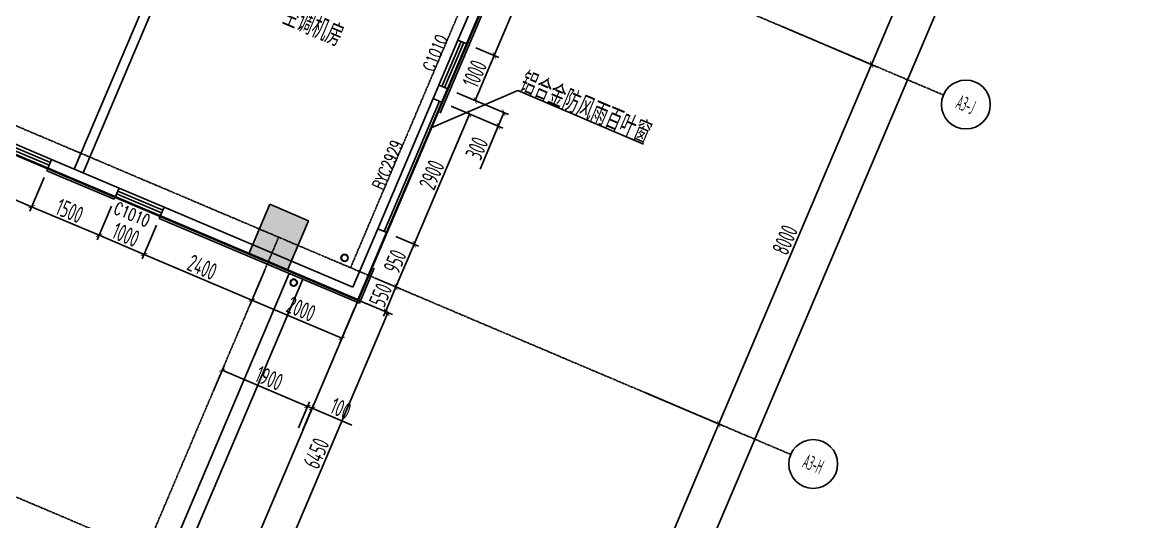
# Model space of a CAD drawing. Extents: x -3523 to 12007717, y -6694179 to 21431.
# Drawn here: x 11970196 to 11992816, y -6453481 to -6443241 of the extents above; entities that cross this region are included whole.
import ezdxf
from ezdxf.enums import TextEntityAlignment as Align
from ezdxf.xclip import XClip

# ---------------------------------------------------------------- set-up
doc = ezdxf.new("R2010")
doc.units = 0
doc.header["$LTSCALE"] = 10
doc.header["$MEASUREMENT"] = 0
doc.header["$XCLIPFRAME"] = 0
doc.linetypes.add('A3-RG-axis-100$0$CENTER', pattern=[2, 1.25, -0.25, 0.25, -0.25])
doc.linetypes.add('A3-RI-4F$0$DASH', pattern=[0.35, 0.25, -0.1])
for name, color, linetype in [('A3-RB-4F-100$0$A-DIMS-100', 1, 'Continuous'), ('A3-RG-axis-100$0$A-DIMS-100', 1, 'Continuous'), ('A3-RG-axis-100$0$A-GRID', 1, 'A3-RG-axis-100$0$CENTER'), ('A3-RG-axis-100$0$A-SYMB', 4, 'Continuous'), ('A3-RI-4F$0$A-FLOR', 2, 'Continuous'), ('A3-RI-4F$0$A-GLAZ', 140, 'Continuous'), ('A3-RI-4F$0$A-L2', 42, 'Continuous'), ('A3-RI-4F$0$A-ROOF-EDGE', 2, 'Continuous'), ('A3-RI-4F$0$A-WALL', 7, 'Continuous'), ('A3-RI-4F$0$A-WALL-FINI', 95, 'Continuous'), ('A3-RM-4F$0$0P-1', 191, 'Continuous'), ('A3-RM-4F$0$0P-FE-FH-V', 141, 'Continuous'), ('A3-RS-1F$0$A-HATH-GRAY', 8, 'Continuous'), ('A3-RS-1F$0$A-WALL', 7, 'Continuous'), ('A3-SYMB-4F-100$0$A-SYMB', 4, 'Continuous'), ('A3-SYMB-4F-100$0$A-SYMB-AREA', 4, 'Continuous'), ('A3-SYMB-4F-100$0$A-SYMB-DOOR', 3, 'Continuous'), ('A3-SYMB-4F-100$0$A-SYMB-DOOR1', 3, 'Continuous'), ('A3-SYMB-4F-100$0$A-SYMB-DOOR2', 3, 'Continuous'), ('A3-SYMB-4F-100$0$A-SYMB-DOOR3', 3, 'Continuous'), ('A3-SYMB-4F-100$0$A-SYMB-NAME', 4, 'Continuous'), ('A3-SYMB-4F-100$0$A-SYMB-NAME-E', 4, 'Continuous')]:
    doc.layers.add(name, color=color, linetype=linetype)
doc.styles.add('A3-RB-4F-100$0$XD2008', font='xd-hzs.shx', dxfattribs={"width": 0.7, "bigfont": 'xd-hztxt.shx'})
doc.styles.add('A3-RG-axis-100$0$$0$XD2008', font='xd-hzs.shx', dxfattribs={"width": 0.7, "bigfont": 'xd-hztxt.shx'})
doc.styles.add('A3-RG-axis-100$0$XD2008', font='xd-hzs.shx', dxfattribs={"width": 0.7, "bigfont": 'xd-hztxt.shx'})
doc.styles.add('A3-SYMB-4F-100$0$ECADI', font='hzs.shx', dxfattribs={"width": 0.7, "bigfont": 'hztxt.shx'})
doc.styles.add('A3-SYMB-4F-100$0$ECADI-TXT', font='simplex.shx', dxfattribs={"bigfont": 'hztxt.shx'})
doc.dimstyles.new('A3-RB-4F-100$0$XD100$0', dxfattribs={"dimscale": 100, "dimtxt": 3.5, "dimasz": 1, "dimexe": 1, "dimexo": 2, "dimgap": 0.5, "dimtad": 1, "dimdec": 0, "dimdsep": 46, "dimtxsty": 'A3-RB-4F-100$0$XD2008', "dimblk1": 'A3-RB-4F-100$0$_ARCHTICK', "dimblk2": 'A3-RB-4F-100$0$_ARCHTICK', "dimsah": 1, "dimcen": 2.5, "dimclrt": 4, "dimaunit": 1, "dimadec": 0, "dimazin": 0, "dimtfac": 1, "dimtdec": 0, "dimtix": 1, "dimtmove": 0, "dimatfit": 3, "dimfxl": 0, "dimtolj": 1, "dimtzin": 0, "dimarcsym": 0})
doc.dimstyles.new('A3-RG-axis-100$0$XD100$0', dxfattribs={"dimscale": 100, "dimtxt": 3.5, "dimasz": 1, "dimexe": 1, "dimexo": 2, "dimgap": 0.5, "dimtad": 1, "dimdec": 0, "dimdsep": 46, "dimtxsty": 'A3-RG-axis-100$0$XD2008', "dimblk1": 'A3-RG-axis-100$0$_ARCHTICK', "dimblk2": 'A3-RG-axis-100$0$_ARCHTICK', "dimsah": 1, "dimcen": 2.5, "dimclrt": 4, "dimaunit": 1, "dimadec": 0, "dimazin": 0, "dimtfac": 1, "dimtdec": 0, "dimtix": 1, "dimtmove": 0, "dimatfit": 3, "dimfxl": 0, "dimtolj": 1, "dimtzin": 0, "dimarcsym": 0})

# ---------------------------------------------------------------- blocks, each defined once
blk = doc.blocks.new('A3-RI-4F')
at = {"layer": 'A3-RI-4F$0$A-FLOR', "linetype": 'A3-RI-4F$0$DASH', "const_width": 50}
blk.add_lwpolyline([(11907835, -6369053), (11897656, -6393034), (11898128, -6393234, -0.084697), (11913934, -6391267), (11915314, -6394764, -0.031408), (11917937, -6393922), (11918379, -6395667), (11918416, -6395812, -0.137995), (11924070, -6395803), (11938273, -6400393, -0.63707), (11939156, -6407589), (11916413, -6421801), (11915153, -6424770), (11915014, -6425097), (11914547, -6426197), (11920044, -6428530), (11921412, -6425308), (11977075, -6448936), (11985124, -6429973), (11973295, -6424952), (11972792, -6425445)], format="xyb", dxfattribs=at)
at = {"layer": 'A3-RI-4F$0$A-GLAZ'}
for p, q in [((11978727, -6444531), (11979118, -6443611)), ((11978791, -6444559), (11979182, -6443638)), ((11978847, -6444582), (11979237, -6443662)), ((11978911, -6444609), (11979302, -6443689)), ((11969370, -6445589), (11970751, -6446175)), ((11969393, -6445534), (11970774, -6446120)), ((11969421, -6445469), (11970801, -6446056)), ((11969342, -6445654), (11970723, -6446240)), ((11972155, -6446706), (11973075, -6447097)), ((11972182, -6446642), (11973103, -6447032)), ((11972104, -6446826), (11973024, -6447217)), ((11972131, -6446761), (11973052, -6447152))]:
    blk.add_line(p, q, dxfattribs=at)
at = {"layer": 'A3-RI-4F$0$A-L2'}
for p, q in [((11977477, -6447477), (11978610, -6444807)), ((11977606, -6447532), (11978739, -6444862)), ((11977661, -6447555), (11978794, -6444886))]:
    blk.add_line(p, q, dxfattribs=at)
at = {"layer": 'A3-RI-4F$0$A-ROOF-EDGE'}
blk.add_lwpolyline([(11977075, -6448936), (11977075, -6448936), (11971198, -6462780), (11953939, -6455454), (11952802, -6458132), (11961869, -6461981), (11950655, -6488400), (11923776, -6476990), (11934990, -6450572), (11944057, -6454420), (11945194, -6451742), (11937359, -6448416, 0.002105), (11935284, -6447090), (11932817, -6450984, 0.033355), (11899110, -6432654), (11899697, -6421468)], format="xyb", dxfattribs=at)
at = {"layer": 'A3-RI-4F$0$A-WALL'}
for p, q in [((11979302, -6443689), (11980708, -6440375)), ((11979118, -6443611), (11980017, -6441493)), ((11973302, -6441957), (11971446, -6446329)), ((11973039, -6442063), (11971261, -6446251)), ((11979302, -6443689), (11979118, -6443611)), ((11978610, -6444807), (11978727, -6444531)), ((11978911, -6444609), (11978727, -6444531)), ((11978794, -6444886), (11978911, -6444609)), ((11978794, -6444886), (11978610, -6444807)), ((11970723, -6446240), (11970801, -6446056)), ((11972182, -6446642), (11970801, -6446056)), ((11972104, -6446826), (11970723, -6446240)), ((11972104, -6446826), (11972182, -6446642)), ((11973024, -6447217), (11973103, -6447032)), ((11976969, -6448673), (11973103, -6447032)), ((11977075, -6448936), (11973024, -6447217)), ((11976969, -6448673), (11977477, -6447477)), ((11977075, -6448936), (11977661, -6447555)), ((11977661, -6447555), (11977477, -6447477))]:
    blk.add_line(p, q, dxfattribs=at)
at = {"layer": 'A3-RI-4F$0$A-WALL-FINI'}
for p, q in [((11978754, -6445108), (11983658, -6433555)), ((11970723, -6446240), (11970704, -6446286)), ((11972084, -6446872), (11970704, -6446286)), ((11972104, -6446826), (11972084, -6446872)), ((11973024, -6447217), (11973005, -6447263)), ((11977101, -6449001), (11973005, -6447263)), ((11977101, -6449001), (11977406, -6448283))]:
    blk.add_line(p, q, dxfattribs=at)
blk = doc.blocks.new('A3-RG-axis-100$0$$0$ECADI-TAG-GRID')
at = {"color": 13}
blk.add_circle((0, 0), 5, dxfattribs=at)
at = {"style": 'A3-RG-axis-100$0$$0$XD2008', "width": 0.7}
blk.add_attdef('GRID', text='', height=5, dxfattribs=at).set_placement((0, 0), align=Align.MIDDLE)
blk = doc.blocks.new('A3-RG-axis-100$0$_ARCHTICK')
at = {"color": 0, "linetype": 'ByBlock', "const_width": 0.15}
blk.add_lwpolyline([(-0.5, -0.5), (0.5, 0.5)], dxfattribs=at)
blk = doc.blocks.new('*D287')
at = {"layer": 'A3-RG-axis-100$0$A-DIMS-100', "color": 0, "lineweight": -2}
for p, q in [((11982950, -6450832), (11984552, -6451512)), ((11981725, -6457917), (11984460, -6451473)), ((11981231, -6457707), (11981817, -6457956))]:
    blk.add_line(p, q, dxfattribs=at)
at = {"layer": 'Defpoints', "color": 0}
for p in [(11982766, -6450754), (11984460, -6451473), (11981047, -6457629)]:
    blk.add_point(p, dxfattribs=at)
at = {"layer": 'A3-RG-axis-100$0$A-DIMS-100', "color": 0, "lineweight": -2, "xscale": 100, "yscale": 100, "zscale": 100}
for p, rotation in [((11984460, -6451473), 66.99999999988144), ((11981725, -6457917), 246.9999999998815)]:
    blk.add_blockref('A3-RG-axis-100$0$_ARCHTICK', p, dxfattribs=dict(at, rotation=rotation))
at = {"layer": 'A3-RG-axis-100$0$A-DIMS-100', "color": 4, "insert": (11982886, -6454607), "char_height": 350, "attachment_point": 5, "rotation": 67, "style": 'A3-RG-axis-100$0$XD2008'}
blk.add_mtext('\\A1;7000', dxfattribs=at)
blk = doc.blocks.new('*D288')
at = {"layer": 'A3-RG-axis-100$0$A-DIMS-100', "color": 0, "lineweight": -2}
for p, q in [((11985755, -6443332), (11987678, -6444148)), ((11984460, -6451473), (11987586, -6444109)), ((11982957, -6450835), (11984552, -6451512))]:
    blk.add_line(p, q, dxfattribs=at)
at = {"layer": 'Defpoints', "color": 0}
for p in [(11985571, -6443254), (11987586, -6444109), (11982773, -6450757)]:
    blk.add_point(p, dxfattribs=at)
at = {"layer": 'A3-RG-axis-100$0$A-DIMS-100', "color": 0, "lineweight": -2, "xscale": 100, "yscale": 100, "zscale": 100}
for p, rotation in [((11987586, -6444109), 66.99999999988144), ((11984460, -6451473), 246.9999999998815)]:
    blk.add_blockref('A3-RG-axis-100$0$_ARCHTICK', p, dxfattribs=dict(at, rotation=rotation))
at = {"layer": 'A3-RG-axis-100$0$A-DIMS-100', "color": 4, "insert": (11985816, -6447703), "char_height": 350, "attachment_point": 5, "rotation": 67, "style": 'A3-RG-axis-100$0$XD2008'}
blk.add_mtext('\\A1;8000', dxfattribs=at)
blk = doc.blocks.new('*D289')
at = {"layer": 'A3-RG-axis-100$0$A-DIMS-100', "color": 0, "lineweight": -2}
for p, q in [((11986659, -6439750), (11989104, -6440788)), ((11987586, -6444109), (11989012, -6440749)), ((11985757, -6443333), (11987678, -6444148))]:
    blk.add_line(p, q, dxfattribs=at)
at = {"layer": 'Defpoints', "color": 0}
for p in [(11986474, -6439672), (11989012, -6440749), (11985573, -6443254)]:
    blk.add_point(p, dxfattribs=at)
at = {"layer": 'A3-RG-axis-100$0$A-DIMS-100', "color": 0, "lineweight": -2, "xscale": 100, "yscale": 100, "zscale": 100}
for p, rotation in [((11989012, -6440749), 66.99999999988144), ((11987586, -6444109), 246.9999999998815)]:
    blk.add_blockref('A3-RG-axis-100$0$_ARCHTICK', p, dxfattribs=dict(at, rotation=rotation))
at = {"layer": 'A3-RG-axis-100$0$A-DIMS-100', "color": 4, "insert": (11988092, -6442341), "char_height": 350, "attachment_point": 5, "rotation": 67, "style": 'A3-RG-axis-100$0$XD2008'}
blk.add_mtext('\\A1;3650', dxfattribs=at)
blk = doc.blocks.new('*D292')
at = {"layer": 'A3-RG-axis-100$0$A-DIMS-100', "color": 0, "lineweight": -2}
for p, q in [((11989787, -6432550), (11992908, -6433875)), ((11967770, -6492840), (11992816, -6433836)), ((11964387, -6491404), (11967862, -6492879))]:
    blk.add_line(p, q, dxfattribs=at)
at = {"layer": 'Defpoints', "color": 0}
for p in [(11989603, -6432472), (11992816, -6433836), (11964203, -6491326)]:
    blk.add_point(p, dxfattribs=at)
at = {"layer": 'A3-RG-axis-100$0$A-DIMS-100', "color": 0, "lineweight": -2, "xscale": 100, "yscale": 100, "zscale": 100}
for p, rotation in [((11992816, -6433836), 66.99999999988144), ((11967770, -6492840), 246.9999999998815)]:
    blk.add_blockref('A3-RG-axis-100$0$_ARCHTICK', p, dxfattribs=dict(at, rotation=rotation))
at = {"layer": 'A3-RG-axis-100$0$A-DIMS-100', "color": 4, "insert": (11980086, -6463250), "char_height": 350, "attachment_point": 5, "rotation": 67, "style": 'A3-RG-axis-100$0$XD2008'}
blk.add_mtext('\\A1;64100', dxfattribs=at)
blk = doc.blocks.new('A3-SYMB-4F-100$0$ECADI-TAG-ROOM')
at = {"layer": 'A3-SYMB-4F-100$0$A-SYMB-AREA', "style": 'A3-SYMB-4F-100$0$ECADI', "width": 0.7}
blk.add_attdef('340M2', text='', height=2.5, dxfattribs=at).set_placement((7.17, -1.75), align=Align.MIDDLE_LEFT)
at = {"layer": 'A3-SYMB-4F-100$0$A-SYMB-NAME', "style": 'A3-SYMB-4F-100$0$ECADI', "width": 0.7}
blk.add_attdef('CHINESENAME', (-5.13, 0.09), '', height=4.5, dxfattribs=at)
at = {"layer": 'A3-SYMB-4F-100$0$A-SYMB-NAME-E', "style": 'A3-SYMB-4F-100$0$ECADI', "width": 0.7}
for tag, p in [('ENGLISHHIGH', (-5.13, 8.04)), ('ENGLISHLOW', (-5.13, 4.84))]:
    blk.add_attdef(tag, p, '', height=2.5, dxfattribs=at)
blk = doc.blocks.new('A3-SYMB-4F-100$0$ECADI-TAG-DOOR')
at = {"layer": 'A3-SYMB-4F-100$0$A-SYMB-DOOR', "style": 'A3-SYMB-4F-100$0$ECADI-TXT', "width": 0.7}
for tag, p in [('门窗主编号1', (-6.41, 7.26)), ('门窗主编号2', (2.08, 7.26))]:
    blk.add_attdef(tag, p, '', height=2.5, dxfattribs=at)
at = {"layer": 'A3-SYMB-4F-100$0$A-SYMB-DOOR', "style": 'A3-SYMB-4F-100$0$ECADI-TXT', "width": 0.7, "flags": 1}
for tag, p in [('洞口尺寸(宽X高)', (-6.42, 1.62)), ('备注', (-6.39, -1.21))]:
    blk.add_attdef(tag, p, '', height=2.5, dxfattribs=at)
at = {"layer": 'A3-SYMB-4F-100$0$A-SYMB-DOOR1', "style": 'A3-SYMB-4F-100$0$ECADI-TXT', "width": 0.7}
blk.add_attdef('门窗辅编号1', (-6.41, 4.41), '', height=2.5, dxfattribs=at)
at = {"layer": 'A3-SYMB-4F-100$0$A-SYMB-DOOR2', "style": 'A3-SYMB-4F-100$0$ECADI-TXT', "width": 0.7}
blk.add_attdef('门窗辅编号2', (-2.86, 4.41), '', height=2.5, dxfattribs=at)
at = {"layer": 'A3-SYMB-4F-100$0$A-SYMB-DOOR3', "style": 'A3-SYMB-4F-100$0$ECADI-TXT', "width": 0.7}
blk.add_attdef('门窗辅编号3', (2.32, 4.41), '', height=2.5, dxfattribs=at)
blk = doc.blocks.new('A3-SYMB-4F-100')
at = {"layer": 'A3-SYMB-4F-100$0$A-SYMB'}
blk.add_lwpolyline([(11982921, -6445739), (11980345, -6444645), (11978572, -6445409)], dxfattribs=at)
ref = blk.add_blockref('A3-SYMB-4F-100$0$ECADI-TAG-ROOM', (11975959, -6443484), dxfattribs=dict(at, xscale=99.99999999989046, yscale=100.0000000001164, rotation=337))
ref.add_attrib('CHINESENAME', '空调机房', (11975490, -6443276), dxfattribs={"height": 450, "rotation": 337, "style": 'A3-SYMB-4F-100$0$ECADI', "width": 0.7})
ref = blk.add_blockref('A3-SYMB-4F-100$0$ECADI-TAG-ROOM', (11981107, -6444920), dxfattribs=dict(at, xscale=-99.99999999989046, yscale=100.0000000001164, rotation=336.9999999999551))
ref.add_attrib('CHINESENAME', '铝合金防风雨百叶窗', (11980345, -6444645), dxfattribs={"height": 450, "rotation": 337, "style": 'A3-SYMB-4F-100$0$ECADI', "width": 0.7})
at = {"layer": 'A3-SYMB-4F-100$0$A-SYMB-DOOR1'}
ref = blk.add_blockref('A3-SYMB-4F-100$0$ECADI-TAG-DOOR', (11979673, -6443646), dxfattribs=dict(at, xscale=99.99999999997289, yscale=100.0000000000001, zscale=100, rotation=67.13581924038562))
ref.add_attrib('门窗主编号1', 'C1010', dxfattribs={"height": 250, "rotation": 67.1358, "style": 'A3-SYMB-4F-100$0$ECADI-TXT', "width": 0.7}).set_placement((11978913, -6443574), align=Align.RIGHT)
ref = blk.add_blockref('A3-SYMB-4F-100$0$ECADI-TAG-DOOR', (11978759, -6445799), dxfattribs=dict(at, xscale=99.99999999997289, yscale=100.0000000000001, zscale=100, rotation=67.13581924038562))
ref.add_attrib('门窗主编号1', 'BYC2929', dxfattribs={"height": 250, "rotation": 67.1358, "style": 'A3-SYMB-4F-100$0$ECADI-TXT', "width": 0.7}).set_placement((11977999, -6445728), align=Align.RIGHT)
ref = blk.add_blockref('A3-SYMB-4F-100$0$ECADI-TAG-DOOR', (11972675, -6448205), dxfattribs=dict(at, xscale=99.99999999997286, yscale=100.0000000000001, zscale=100, rotation=337.1358192403856))
ref.add_attrib('门窗主编号1', 'C1010', dxfattribs={"height": 250, "rotation": 337.1358, "style": 'A3-SYMB-4F-100$0$ECADI-TXT', "width": 0.7}).set_placement((11972746, -6447444), align=Align.RIGHT)
blk = doc.blocks.new('A3-RM-4F$0$DFA')
at = {"layer": 'A3-RM-4F$0$0P-FE-FH-V'}
for radius in [75, 65]:
    blk.add_circle((0, 0), radius, dxfattribs=at)
blk = doc.blocks.new('A3-RM-4F')
at = {"layer": 'A3-RM-4F$0$0P-1'}
for points in [[(11905192, -6423801), (11904910, -6429175, -0.033124), (11938801, -6448159), (11947301, -6451767), (11970397, -6461571), (11975941, -6448509)], [(11905486, -6423926), (11905220, -6428991, -0.03293), (11938943, -6447894), (11947419, -6451491), (11970238, -6461178), (11975665, -6448392)]]:
    blk.add_lwpolyline(points, format="xyb", dxfattribs=at)
for p in [(11976799, -6448071), (11975757, -6448578)]:
    blk.add_blockref('A3-RM-4F$0$DFA', p, dxfattribs=at)
at = {"layer": 'A3-RM-4F$0$0P-FE-FH-V'}
blk.add_blockref('A3-RM-4F$0$DFA', (11976799, -6448071), dxfattribs=at)
blk = doc.blocks.new('A3-RB-4F-100$0$_ARCHTICK')
at = {"color": 0, "linetype": 'ByBlock', "const_width": 0.15}
blk.add_lwpolyline([(-0.5, -0.5), (0.5, 0.5)], dxfattribs=at)
blk = doc.blocks.new('*D3005')
at = {"layer": 'A3-RB-4F-100$0$A-DIMS-100', "color": 0, "lineweight": -2}
for p, q in [((11975156, -6448338), (11974862, -6449030)), ((11974901, -6448938), (11976742, -6449719)), ((11976997, -6449120), (11976703, -6449811))]:
    blk.add_line(p, q, dxfattribs=at)
at = {"layer": 'Defpoints', "color": 0}
for p in [(11975234, -6448154), (11977075, -6448936), (11976742, -6449719)]:
    blk.add_point(p, dxfattribs=at)
at = {"layer": 'A3-RB-4F-100$0$A-DIMS-100', "color": 0, "lineweight": -2, "xscale": 100, "yscale": 100, "zscale": 100}
for p, rotation in [((11974901, -6448938), 157.0000023179414), ((11976742, -6449719), 337.0000023179414)]:
    blk.add_blockref('A3-RB-4F-100$0$_ARCHTICK', p, dxfattribs=dict(at, rotation=rotation))
at = {"layer": 'A3-RB-4F-100$0$A-DIMS-100', "color": 4, "insert": (11975910, -6449121), "char_height": 350, "attachment_point": 5, "rotation": 337, "style": 'A3-RB-4F-100$0$XD2008'}
blk.add_mtext('\\A1;2000', dxfattribs=at)
blk = doc.blocks.new('*D3006')
at = {"layer": 'A3-RB-4F-100$0$A-DIMS-100', "color": 0, "lineweight": -2}
for p, q in [((11972946, -6447401), (11972653, -6448092)), ((11972692, -6448000), (11974901, -6448938)), ((11975156, -6448338), (11974862, -6449030))]:
    blk.add_line(p, q, dxfattribs=at)
at = {"layer": 'Defpoints', "color": 0}
for p in [(11973024, -6447217), (11975234, -6448154), (11974901, -6448938)]:
    blk.add_point(p, dxfattribs=at)
at = {"layer": 'A3-RB-4F-100$0$A-DIMS-100', "color": 0, "lineweight": -2, "xscale": 100, "yscale": 100, "zscale": 100}
for p, rotation in [((11972692, -6448000), 157.0000023179291), ((11974901, -6448938), 337.0000023179291)]:
    blk.add_blockref('A3-RB-4F-100$0$_ARCHTICK', p, dxfattribs=dict(at, rotation=rotation))
at = {"layer": 'A3-RB-4F-100$0$A-DIMS-100', "color": 4, "insert": (11973884, -6448262), "char_height": 350, "attachment_point": 5, "rotation": 337, "style": 'A3-RB-4F-100$0$XD2008'}
blk.add_mtext('\\A1;2400', dxfattribs=at)
blk = doc.blocks.new('*D3007')
at = {"layer": 'A3-RB-4F-100$0$A-DIMS-100', "color": 0, "lineweight": -2}
for p, q in [((11972026, -6447010), (11971732, -6447701)), ((11972946, -6447401), (11972653, -6448092)), ((11971771, -6447609), (11972692, -6448000))]:
    blk.add_line(p, q, dxfattribs=at)
at = {"layer": 'Defpoints', "color": 0}
for p in [(11972104, -6446826), (11973024, -6447217), (11972692, -6448000)]:
    blk.add_point(p, dxfattribs=at)
at = {"layer": 'A3-RB-4F-100$0$A-DIMS-100', "color": 0, "lineweight": -2, "xscale": 100, "yscale": 100, "zscale": 100}
for p, rotation in [((11971771, -6447609), 157.0000023179423), ((11972692, -6448000), 337.0000023179423)]:
    blk.add_blockref('A3-RB-4F-100$0$_ARCHTICK', p, dxfattribs=dict(at, rotation=rotation))
at = {"layer": 'A3-RB-4F-100$0$A-DIMS-100', "color": 4, "insert": (11972320, -6447597), "char_height": 350, "attachment_point": 5, "rotation": 337, "style": 'A3-RB-4F-100$0$XD2008'}
blk.add_mtext('\\A1;1000', dxfattribs=at)
blk = doc.blocks.new('*D3008')
at = {"layer": 'A3-RB-4F-100$0$A-DIMS-100', "color": 0, "lineweight": -2}
for p, q in [((11970645, -6446424), (11970352, -6447115)), ((11970391, -6447023), (11971771, -6447609)), ((11972026, -6447010), (11971732, -6447701))]:
    blk.add_line(p, q, dxfattribs=at)
at = {"layer": 'Defpoints', "color": 0}
for p in [(11970723, -6446240), (11972104, -6446826), (11971771, -6447609)]:
    blk.add_point(p, dxfattribs=at)
at = {"layer": 'A3-RB-4F-100$0$A-DIMS-100', "color": 0, "lineweight": -2, "xscale": 100, "yscale": 100, "zscale": 100}
for p, rotation in [((11970391, -6447023), 157.0000023179391), ((11971771, -6447609), 337.0000023179391)]:
    blk.add_blockref('A3-RB-4F-100$0$_ARCHTICK', p, dxfattribs=dict(at, rotation=rotation))
at = {"layer": 'A3-RB-4F-100$0$A-DIMS-100', "color": 4, "insert": (11971169, -6447109), "char_height": 350, "attachment_point": 5, "rotation": 337, "style": 'A3-RB-4F-100$0$XD2008'}
blk.add_mtext('\\A1;1500', dxfattribs=at)
blk = doc.blocks.new('*D3009')
at = {"layer": 'A3-RB-4F-100$0$A-DIMS-100', "color": 0, "lineweight": -2}
for p, q in [((11969264, -6445838), (11968971, -6446529)), ((11969010, -6446437), (11970391, -6447023)), ((11970645, -6446424), (11970352, -6447115))]:
    blk.add_line(p, q, dxfattribs=at)
at = {"layer": 'Defpoints', "color": 0}
for p in [(11969342, -6445654), (11970723, -6446240), (11970391, -6447023)]:
    blk.add_point(p, dxfattribs=at)
at = {"layer": 'A3-RB-4F-100$0$A-DIMS-100', "color": 0, "lineweight": -2, "xscale": 100, "yscale": 100, "zscale": 100}
for p, rotation in [((11969010, -6446437), 157.0000023179671), ((11970391, -6447023), 337.0000023179671)]:
    blk.add_blockref('A3-RB-4F-100$0$_ARCHTICK', p, dxfattribs=dict(at, rotation=rotation))
at = {"layer": 'A3-RB-4F-100$0$A-DIMS-100', "color": 4, "insert": (11969788, -6446523), "char_height": 350, "attachment_point": 5, "rotation": 337, "style": 'A3-RB-4F-100$0$XD2008'}
blk.add_mtext('\\A1;1500', dxfattribs=at)
blk = doc.blocks.new('*D2448')
at = {"layer": 'A3-RB-4F-100$0$A-DIMS-100', "color": 0, "lineweight": -2}
for p, q in [((11977474, -6448508), (11977943, -6448707)), ((11977636, -6449174), (11977851, -6448668)), ((11977851, -6448668), (11977890, -6448576)), ((11977259, -6449014), (11977728, -6449213)), ((11977636, -6449174), (11977597, -6449266))]:
    blk.add_line(p, q, dxfattribs=at)
at = {"layer": 'Defpoints', "color": 0}
for p in [(11977290, -6448429), (11977851, -6448668), (11977075, -6448936)]:
    blk.add_point(p, dxfattribs=at)
at = {"layer": 'A3-RB-4F-100$0$A-DIMS-100', "color": 0, "lineweight": -2, "xscale": 100, "yscale": 100, "zscale": 100}
for p, rotation in [((11977851, -6448668), 247.0000000002), ((11977636, -6449174), 67.0000000002)]:
    blk.add_blockref('A3-RB-4F-100$0$_ARCHTICK', p, dxfattribs=dict(at, rotation=rotation))
at = {"layer": 'A3-RB-4F-100$0$A-DIMS-100', "color": 4, "insert": (11977536, -6448833), "char_height": 350, "attachment_point": 5, "rotation": 67, "style": 'A3-RB-4F-100$0$XD2008'}
blk.add_mtext('\\A1;550', dxfattribs=at)
blk = doc.blocks.new('*D2449')
at = {"layer": 'A3-RB-4F-100$0$A-DIMS-100', "color": 0, "lineweight": -2}
for p, q in [((11977845, -6447633), (11978314, -6447832)), ((11977851, -6448668), (11978222, -6447793)), ((11977474, -6448508), (11977943, -6448707))]:
    blk.add_line(p, q, dxfattribs=at)
at = {"layer": 'Defpoints', "color": 0}
for p in [(11977661, -6447555), (11978222, -6447793), (11977290, -6448429)]:
    blk.add_point(p, dxfattribs=at)
at = {"layer": 'A3-RB-4F-100$0$A-DIMS-100', "color": 0, "lineweight": -2, "xscale": 100, "yscale": 100, "zscale": 100}
for p, rotation in [((11978222, -6447793), 67.00000000019953), ((11977851, -6448668), 247.0000000001995)]:
    blk.add_blockref('A3-RB-4F-100$0$_ARCHTICK', p, dxfattribs=dict(at, rotation=rotation))
at = {"layer": 'A3-RB-4F-100$0$A-DIMS-100', "color": 4, "insert": (11977830, -6448143), "char_height": 350, "attachment_point": 5, "rotation": 67, "style": 'A3-RB-4F-100$0$XD2008'}
blk.add_mtext('\\A1;950', dxfattribs=at)
blk = doc.blocks.new('*D2450')
at = {"layer": 'A3-RB-4F-100$0$A-DIMS-100', "color": 0, "lineweight": -2}
for p, q in [((11978222, -6447793), (11979355, -6445124)), ((11978978, -6444964), (11979447, -6445163)), ((11977845, -6447633), (11978314, -6447832))]:
    blk.add_line(p, q, dxfattribs=at)
at = {"layer": 'Defpoints', "color": 0}
for p in [(11978794, -6444886), (11979355, -6445124), (11977661, -6447555)]:
    blk.add_point(p, dxfattribs=at)
at = {"layer": 'A3-RB-4F-100$0$A-DIMS-100', "color": 0, "lineweight": -2, "xscale": 100, "yscale": 100, "zscale": 100}
for p, rotation in [((11979355, -6445124), 67.00000000021528), ((11978222, -6447793), 247.0000000002153)]:
    blk.add_blockref('A3-RB-4F-100$0$_ARCHTICK', p, dxfattribs=dict(at, rotation=rotation))
at = {"layer": 'A3-RB-4F-100$0$A-DIMS-100', "color": 4, "insert": (11978582, -6446371), "char_height": 350, "attachment_point": 5, "rotation": 67, "style": 'A3-RB-4F-100$0$XD2008'}
blk.add_mtext('\\A1;2900', dxfattribs=at)
blk = doc.blocks.new('*D2454')
at = {"layer": 'A3-RB-4F-100$0$A-DIMS-100', "color": 0, "lineweight": -2}
for p, q in [((11979095, -6444688), (11980153, -6445136)), ((11978978, -6444964), (11980036, -6445413)), ((11980061, -6445097), (11979944, -6445374)), ((11979944, -6445374), (11979571, -6446252))]:
    blk.add_line(p, q, dxfattribs=at)
at = {"layer": 'Defpoints', "color": 0}
for p in [(11978911, -6444609), (11978794, -6444886), (11980061, -6445097)]:
    blk.add_point(p, dxfattribs=at)
at = {"layer": 'A3-RB-4F-100$0$A-DIMS-100', "color": 0, "lineweight": -2, "xscale": 100, "yscale": 100, "zscale": 100}
for p, rotation in [((11980061, -6445097), 67.0000023178025), ((11979944, -6445374), 247.0000023178025)]:
    blk.add_blockref('A3-RB-4F-100$0$_ARCHTICK', p, dxfattribs=dict(at, rotation=rotation))
at = {"layer": 'A3-RB-4F-100$0$A-DIMS-100', "color": 4, "insert": (11979506, -6445828), "char_height": 350, "attachment_point": 5, "rotation": 67, "style": 'A3-RB-4F-100$0$XD2008'}
blk.add_mtext('\\A1;300', dxfattribs=at)
blk = doc.blocks.new('*D2455')
at = {"layer": 'A3-RB-4F-100$0$A-DIMS-100', "color": 0, "lineweight": -2}
for p, q in [((11979486, -6443767), (11979955, -6443966)), ((11979473, -6444848), (11979863, -6443927)), ((11979095, -6444688), (11979565, -6444887))]:
    blk.add_line(p, q, dxfattribs=at)
at = {"layer": 'Defpoints', "color": 0}
for p in [(11979302, -6443689), (11979863, -6443927), (11978911, -6444609)]:
    blk.add_point(p, dxfattribs=at)
at = {"layer": 'A3-RB-4F-100$0$A-DIMS-100', "color": 0, "lineweight": -2, "xscale": 100, "yscale": 100, "zscale": 100}
for p, rotation in [((11979863, -6443927), 67.00000231783926), ((11979473, -6444848), 247.0000023178392)]:
    blk.add_blockref('A3-RB-4F-100$0$_ARCHTICK', p, dxfattribs=dict(at, rotation=rotation))
at = {"layer": 'A3-RB-4F-100$0$A-DIMS-100', "color": 4, "insert": (11979461, -6444300), "char_height": 350, "attachment_point": 5, "rotation": 67, "style": 'A3-RB-4F-100$0$XD2008'}
blk.add_mtext('\\A1;1000', dxfattribs=at)
blk = doc.blocks.new('*D2456')
at = {"layer": 'A3-RB-4F-100$0$A-DIMS-100', "color": 0, "lineweight": -2}
for p, q in [((11979863, -6443927), (11980977, -6441304)), ((11980600, -6441144), (11981069, -6441343)), ((11979486, -6443767), (11979955, -6443966))]:
    blk.add_line(p, q, dxfattribs=at)
at = {"layer": 'Defpoints', "color": 0}
for p in [(11980415, -6441065), (11980977, -6441304), (11979302, -6443689)]:
    blk.add_point(p, dxfattribs=at)
at = {"layer": 'A3-RB-4F-100$0$A-DIMS-100', "color": 0, "lineweight": -2, "xscale": 100, "yscale": 100, "zscale": 100}
for p, rotation in [((11980977, -6441304), 67.00000231779917), ((11979863, -6443927), 247.0000023177992)]:
    blk.add_blockref('A3-RB-4F-100$0$_ARCHTICK', p, dxfattribs=dict(at, rotation=rotation))
at = {"layer": 'A3-RB-4F-100$0$A-DIMS-100', "color": 4, "insert": (11980213, -6442528), "char_height": 350, "attachment_point": 5, "rotation": 67, "style": 'A3-RB-4F-100$0$XD2008'}
blk.add_mtext('\\A1;2850', dxfattribs=at)
blk = doc.blocks.new('*D2241')
at = {"layer": 'A3-RB-4F-100$0$A-DIMS-100', "color": 0, "lineweight": -2}
for p, q in [((11976881, -6448854), (11977777, -6449234)), ((11975165, -6455132), (11977685, -6449195)), ((11974361, -6454791), (11975257, -6455171))]:
    blk.add_line(p, q, dxfattribs=at)
at = {"layer": 'Defpoints', "color": 0}
for p in [(11976697, -6448776), (11977685, -6449195), (11974177, -6454713)]:
    blk.add_point(p, dxfattribs=at)
at = {"layer": 'A3-RB-4F-100$0$A-DIMS-100', "color": 0, "lineweight": -2, "xscale": 100, "yscale": 100, "zscale": 100}
for p, rotation in [((11977685, -6449195), 66.9999999999122), ((11975165, -6455132), 246.9999999999122)]:
    blk.add_blockref('A3-RB-4F-100$0$_ARCHTICK', p, dxfattribs=dict(at, rotation=rotation))
at = {"layer": 'A3-RB-4F-100$0$A-DIMS-100', "color": 4, "insert": (11976218, -6452076), "char_height": 350, "attachment_point": 5, "rotation": 67, "style": 'A3-RB-4F-100$0$XD2008'}
blk.add_mtext('\\A1;6450', dxfattribs=at)
blk = doc.blocks.new('*D2293')
at = {"layer": 'A3-RB-4F-100$0$A-DIMS-100', "color": 0, "lineweight": -2}
for p, q in [((11974106, -6450812), (11974331, -6450280)), ((11974292, -6450372), (11976041, -6451114)), ((11975855, -6451554), (11976080, -6451022))]:
    blk.add_line(p, q, dxfattribs=at)
at = {"layer": 'Defpoints', "color": 0}
for p in [(11974027, -6450996), (11976041, -6451114), (11975776, -6451738)]:
    blk.add_point(p, dxfattribs=at)
at = {"layer": 'A3-RB-4F-100$0$A-DIMS-100', "color": 0, "lineweight": -2, "xscale": 100, "yscale": 100, "zscale": 100}
for p, rotation in [((11974292, -6450372), 156.9999999998891), ((11976041, -6451114), 336.9999999998891)]:
    blk.add_blockref('A3-RB-4F-100$0$_ARCHTICK', p, dxfattribs=dict(at, rotation=rotation))
at = {"layer": 'A3-RB-4F-100$0$A-DIMS-100', "color": 4, "insert": (11975255, -6450536), "char_height": 350, "attachment_point": 5, "rotation": 337, "style": 'A3-RB-4F-100$0$XD2008'}
blk.add_mtext('\\A1;1900', dxfattribs=at)
blk = doc.blocks.new('*D2294')
at = {"layer": 'A3-RB-4F-100$0$A-DIMS-100', "color": 0, "lineweight": -2}
for p, q in [((11975855, -6451554), (11976080, -6451022)), ((11975947, -6451593), (11976172, -6451061)), ((11976041, -6451114), (11975949, -6451075)), ((11976041, -6451114), (11976133, -6451154)), ((11976133, -6451154), (11976946, -6451499))]:
    blk.add_line(p, q, dxfattribs=at)
at = {"layer": 'Defpoints', "color": 0}
for p in [(11976133, -6451154), (11975776, -6451738), (11975868, -6451777)]:
    blk.add_point(p, dxfattribs=at)
at = {"layer": 'A3-RB-4F-100$0$A-DIMS-100', "color": 0, "lineweight": -2, "xscale": 100, "yscale": 100, "zscale": 100}
for p, rotation in [((11976041, -6451114), 336.9999999997632), ((11976133, -6451154), 156.9999999997632)]:
    blk.add_blockref('A3-RB-4F-100$0$_ARCHTICK', p, dxfattribs=dict(at, rotation=rotation))
at = {"layer": 'A3-RB-4F-100$0$A-DIMS-100', "color": 4, "insert": (11976720, -6451158), "char_height": 350, "attachment_point": 5, "rotation": 337, "style": 'A3-RB-4F-100$0$XD2008'}
blk.add_mtext('\\A1;100', dxfattribs=at)
blk = doc.blocks.new('A3-RS-1F')
at = {"layer": 'A3-RS-1F$0$A-HATH-GRAY'}
blk.add_hatch(color=256, dxfattribs=at).paths.add_polyline_path([(11976059, -6447310), (11975268, -6446974), (11974838, -6447986), (11975629, -6448322)])
at = {"layer": 'A3-RS-1F$0$A-WALL'}
blk.add_lwpolyline([(11975268, -6446974), (11976059, -6447310), (11975629, -6448322), (11974838, -6447986)], close=True, dxfattribs=at)
blk = doc.blocks.new('A3-RG-axis-100')
at = {"layer": 'A3-RG-axis-100$0$A-GRID'}
for p, q in [((11906717.6, -6409782.5), (11989058.9, -6444734.3)), ((11906272, -6418284.3), (11985933, -6452098.3)), ((11987939.3, -6422316.5), (11976921.4, -6448273.1)), ((11905882.4, -6425723.4), (11983197.9, -6458541.9)), ((11975448.6, -6447648), (11955191.9, -6495369.6))]:
    blk.add_line(p, q, dxfattribs=at)
at = {"layer": 'A3-RG-axis-100$0$A-SYMB'}
ref = blk.add_blockref('A3-RG-axis-100$0$$0$ECADI-TAG-GRID', (11989519.1, -6444929.7), dxfattribs=dict(at, xscale=100, yscale=100, zscale=100, rotation=337))
ref.add_attrib('GRID', 'A3-J', dxfattribs={"layer": '0', "height": 300, "rotation": 337, "style": 'A3-RG-axis-100$0$$0$XD2008', "width": 0.5}).set_placement((11989519.1, -6444929.7), align=Align.MIDDLE)
ref = blk.add_blockref('A3-RG-axis-100$0$$0$ECADI-TAG-GRID', (11986393.3, -6452293.7), dxfattribs=dict(at, xscale=100, yscale=100, zscale=100, rotation=337))
ref.add_attrib('GRID', 'A3-H', dxfattribs={"layer": '0', "height": 300, "rotation": 337, "style": 'A3-RG-axis-100$0$$0$XD2008', "width": 0.5}).set_placement((11986393.3, -6452293.7), align=Align.MIDDLE)
at = {"layer": 'A3-RG-axis-100$0$A-DIMS-100'}
for base, p1, p2, picture, middle in [((11992815.9, -6433835.9), (11964203.3, -6491326.2), (11989603.3, -6432472.3), '*D292', (11980085.9, -6463250.1)), ((11989012.2, -6440749.3), (11985572.5, -6443254.4), (11986474.4, -6439672.1), '*D289', (11988092, -6442341.3)), ((11987586.1, -6444109.1), (11982772.6, -6450756.8), (11985571.2, -6443253.9), '*D288', (11985816, -6447703.2)), ((11984460.2, -6451473.2), (11981047.2, -6457629), (11982766.3, -6450754.1), '*D287', (11982885.6, -6454607))]:
    dim = blk.add_linear_dim(base=base, p1=p1, p2=p2, angle=67, dimstyle='A3-RG-axis-100$0$XD100$0', override={"dimasz": 1}, dxfattribs=at)
    dim.commit()
    dim.dimension.update_dxf_attribs({"geometry": picture, "text_midpoint": middle})
blk = doc.blocks.new('A3-RB-4F-100')
at = {"layer": 'A3-RB-4F-100$0$A-DIMS-100'}
for p1, p2, distance, picture, middle in [((11979301.8, -6443688.9), (11980415.4, -6441065.4), -610, '*D2456', (11980213, -6442527.5)), ((11978911.1, -6444609.4), (11979301.8, -6443688.9), -610, '*D2455', (11979460.8, -6444299.5)), ((11977660.7, -6447555), (11978793.9, -6444885.5), -610, '*D2450', (11978581.7, -6446370.7)), ((11969342.4, -6445653.6), (11970723.2, -6446239.7), -851.1, '*D3009', (11969788.2, -6446522.9)), ((11970723.2, -6446239.7), (11972103.9, -6446825.8), -851.1, '*D3008', (11971168.9, -6447109)), ((11972103.9, -6446825.8), (11973024.4, -6447216.5), -851.1, '*D3007', (11972319.6, -6447597.4)), ((11973024.4, -6447216.5), (11975233.7, -6448154.3), -851.1, '*D3006', (11973884.4, -6448261.7)), ((11977289.6, -6448429.4), (11977660.7, -6447555), -610, '*D2449', (11977829.5, -6448142.6)), ((11975233.7, -6448154.3), (11977074.7, -6448935.7), -851.1, '*D3005', (11975909.5, -6449121.3)), ((11977074.7, -6448935.7), (11977289.6, -6448429.4), -610, '*D2448', (11977536.5, -6448833))]:
    dim = blk.add_aligned_dim(p1=p1, p2=p2, distance=distance, dimstyle='A3-RB-4F-100$0$XD100$0', override={"dimasz": 1, "dimadec": 3}, dxfattribs=at)
    dim.commit()
    dim.dimension.update_dxf_attribs({"geometry": picture, "text_midpoint": middle})
dim = blk.add_linear_dim(base=(11980060.8, -6445097.4), p1=(11978793.9, -6444885.5), p2=(11978911.1, -6444609.4), angle=67, dimstyle='A3-RB-4F-100$0$XD100$0', override={"dimasz": 1, "dimadec": 3}, dxfattribs=at)
dim.commit()
dim.dimension.update_dxf_attribs({"geometry": '*D2454', "text_midpoint": (11979713.4, -6445915.8), "dimtype": 129})
for p1, p2, distance, picture, middle in [((11974177.1, -6454712.8), (11976697.3, -6448775.5), -1073.2, '*D2241', (11976217.9, -6452075.6)), ((11974027.5, -6450995.8), (11975776.4, -6451738.2), 677.6, '*D2293', (11975254.6, -6450536.2))]:
    dim = blk.add_aligned_dim(p1=p1, p2=p2, distance=distance, dimstyle='A3-RB-4F-100$0$XD100$0', dxfattribs=at)
    dim.commit()
    dim.dimension.update_dxf_attribs({"geometry": picture, "text_midpoint": middle})
dim = blk.add_linear_dim(base=(11976133.2, -6451153.5), p1=(11975776.4, -6451738.2), p2=(11975868.5, -6451777.3), angle=337, dimstyle='A3-RB-4F-100$0$XD100$0', dxfattribs=at)
dim.commit()
dim.dimension.update_dxf_attribs({"geometry": '*D2294', "text_midpoint": (11976631.9, -6451365.2), "dimtype": 129})

msp = doc.modelspace()

# ---------------------------------------------------------------- block references
for name in ['A3-RB-4F-100', 'A3-RI-4F', 'A3-RG-axis-100', 'A3-SYMB-4F-100', 'A3-RM-4F']:
    msp.add_blockref(name, (0, 0))
ref = msp.add_blockref('A3-RS-1F', (0, 0))
XClip(ref).set_block_clipping_path([(11871425.4322899505, -6415321.6611522771), (11906602.3863900397, -6425223.3304480491), (11927660.6718041506, -6433885.5894491719), (11979180.2172092292, -6452870.0973187089), (12006666.0703704003, -6383055.1873073513), (11899640.5729718395, -6357118.50795958), (11882000.8699817006, -6406957.6178313009)])

doc.saveas('drawing.dxf')
